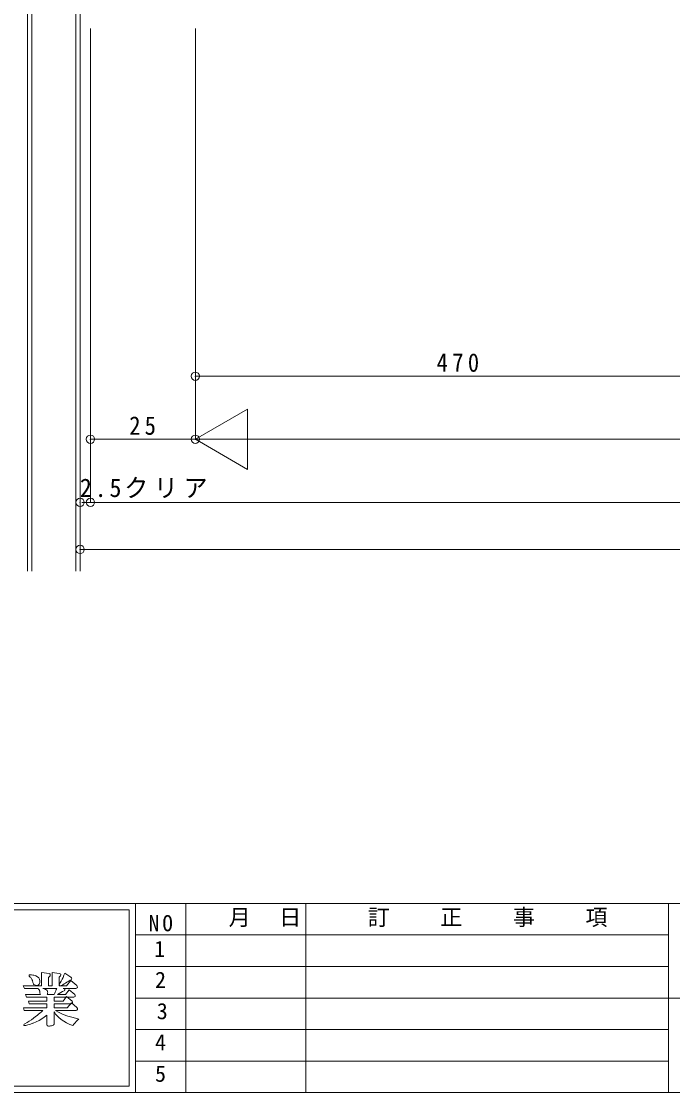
# Model space of a CAD drawing. Units: millimetres at full size, sheet at 1:20, with parts at other scales. Extents: x -16960 to 7878, y 6325 to 11789.
# Drawn here: x -7191 to -5640, y 6325 to 8875 of the extents above; entities that cross this region are included whole.
import ezdxf
from ezdxf.enums import TextEntityAlignment as Align

# ---------------------------------------------------------------- set-up
doc = ezdxf.new("R2010")
doc.units = ezdxf.units.MM
doc.header["$LTSCALE"] = 20
doc.header["$PDMODE"] = 32
doc.header["$PDSIZE"] = 20
for name, color, linetype, lineweight in [('2-1_20_図枠', 5, 'Continuous', 9), ('F-7', 7, 'Continuous', 15), ('F-E', 5, 'Continuous', 9)]:
    doc.layers.add(name, color=color, linetype=linetype, lineweight=lineweight)
doc.styles.add('ＭＳ ゴシック', font='')
doc.styles.get('ＭＳ ゴシック').set_extended_font_data('MS Gothic')

msp = doc.modelspace()

# ---------------------------------------------------------------- linework, layer by layer
at = {"layer": '2-1_20_図枠', "color": 3}
for p, q in [((-7050.95, 7730.08), (-7050.95, 8857.52)), ((-7026.34, 7730.08), (-7026.34, 8857.52)), ((-6776.34, 7880.08), (-6776.34, 8857.52)), ((-6776.34, 8030.08), (-5527.32, 8030.08)), ((-6776.34, 7880.08), (-6651.83, 7951.96)), ((-6651.83, 7808.19), (-6651.83, 7951.96)), ((-7026.34, 7880.08), (-6776.34, 7880.08)), ((-6776.34, 7880.08), (-2654.28, 7880.08)), ((-6776.34, 7880.08), (-6651.83, 7808.19)), ((-7046.34, 7730.08), (-7026.34, 7730.08)), ((-7026.34, 7730.08), (-2404.28, 7730.08))]:
    msp.add_line(p, q, dxfattribs=at)
at = {"layer": '2-1_20_図枠'}
for p in [(-6776.34, 8030.08), (-7026.34, 7880.08), (-6776.34, 7880.08), (-7050.95, 7730.08), (-7026.34, 7730.08)]:
    msp.add_point(p, dxfattribs=at)
at = {"layer": 'F-7'}
for p, q in [((-7175.95, 11139.92), (-7175.95, 7566.58)), ((-7165.95, 11139.92), (-7165.95, 7566.58)), ((-7060.95, 11139.92), (-7060.95, 7566.58)), ((-7050.95, 11139.92), (-7050.95, 7566.58))]:
    msp.add_line(p, q, dxfattribs=at)
at = {"layer": 'F-7', "color": 3, "lineweight": 9}
for p, q in [((-6776.34, 8030.08), (-6776.34, 8857.52)), ((-7050.95, 7617.95), (-2379.67, 7617.95))]:
    msp.add_line(p, q, dxfattribs=at)
at = {"layer": 'F-7', "color": 5}
for p in [(-6776.34, 8030.08), (-7050.95, 7617.95)]:
    msp.add_point(p, dxfattribs=at)
at = {"layer": 'F-E'}
for p, q in [((-8560.5, 6775.46), (-6919.28, 6775.46)), ((-8560.5, 6775.46), (-5649.5, 6775.46)), ((-6919.28, 6775.46), (-6919.28, 6325.46)), ((-6799.28, 6775.46), (-6799.28, 6325.46)), ((-6513.4, 6775.46), (-6513.4, 6325.46)), ((-5649.5, 6775.46), (-4336, 6775.46)), ((-5649.5, 6700.46), (-6919.28, 6700.46)), ((-5649.5, 6625.46), (-6919.28, 6625.46)), ((-5649.5, 6550.46), (-6919.28, 6550.46)), ((-4336, 6550.46), (-5649.5, 6550.46)), ((-5649.5, 6475.46), (-6919.28, 6475.46)), ((-5649.5, 6400.46), (-6919.28, 6400.46)), ((-6919.28, 6325.46), (-8560.5, 6325.46)), ((-720.5, 6325.46), (-8560.5, 6325.46))]:
    msp.add_line(p, q, dxfattribs=at)
at = {"layer": 'F-E', "color": 4, "lineweight": 5}
for p, q in [((-8545.5, 6760.46), (-6934.28, 6760.46)), ((-6934.28, 6760.46), (-6934.28, 6340.46)), ((-6934.28, 6340.46), (-8545.5, 6340.46))]:
    msp.add_line(p, q, dxfattribs=at)
at = {"layer": 'F-E'}
for points in [[(-5649.5, 6775.46), (-5649.5, 6550.46), (-5649.5, 6325.46)], [(-7178.85, 6552.3), (-7180.9, 6558.59), (-7144.8, 6558.59), (-7145.39, 6559.21), (-7145.9, 6560.34), (-7146.34, 6561.99), (-7146.69, 6564.15), (-7146.95, 6566.82), (-7147.26, 6567.77), (-7147.82, 6568.89), (-7148.64, 6570.18), (-7149.73, 6571.66), (-7151.07, 6573.31), (-7183.59, 6573.31), (-7186.28, 6579.6), (-7142.47, 6579.6), (-7142.47, 6611.54), (-7124.65, 6609.18), (-7122.92, 6608.18), (-7121.95, 6606.92), (-7121.74, 6605.39), (-7122.28, 6603.6), (-7123.59, 6601.54), (-7126.38, 6599.7), (-7126.38, 6579.6), (-7117.15, 6579.6), (-7117.15, 6611.54), (-7100.39, 6609.17), (-7098.3, 6608.19), (-7097.1, 6606.93), (-7096.79, 6605.41), (-7097.37, 6603.61), (-7098.85, 6601.53), (-7101.05, 6600.21), (-7101.05, 6579.6), (-7082.86, 6579.6), (-7072.5, 6592.15), (-7058.61, 6580.17), (-7057.46, 6578.23), (-7057.09, 6576.58)], [(-7057.09, 6576.58), (-7057.52, 6575.21), (-7058.74, 6574.12), (-7060.75, 6573.31), (-7091.36, 6573.31), (-7087.94, 6572.83), (-7087.18, 6571.87), (-7086.91, 6570.89), (-7087.13, 6569.9), (-7087.83, 6568.9), (-7089.02, 6567.87), (-7093.1, 6565.83), (-7104.29, 6558.59), (-7085.6, 6558.59), (-7076.88, 6570.06), (-7063.48, 6558.63), (-7062.49, 6556.91), (-7062.21, 6555.41), (-7062.64, 6554.15), (-7063.77, 6553.11), (-7065.62, 6552.3), (-7112.37, 6552.3), (-7112.37, 6542.97), (-7091.54, 6542.97), (-7083.39, 6553.9), (-7069.99, 6543.06), (-7068.98, 6541.32), (-7068.69, 6539.81), (-7069.11, 6538.53), (-7070.24, 6537.49), (-7072.09, 6536.68), (-7112.37, 6536.68), (-7112.37, 6527.34), (-7081.26, 6527.34), (-7071.41, 6539.36), (-7058.42, 6527.69), (-7057.13, 6525.84), (-7056.67, 6524.26), (-7057.03, 6522.93), (-7058.21, 6521.86)], [(-7130.25, 6509.62), (-7136.05, 6505.12), (-7142.15, 6501), (-7148.58, 6497.24), (-7155.31, 6493.85), (-7162.35, 6490.82), (-7163.64, 6490.39), (-7165.2, 6489.85), (-7167.03, 6489.2), (-7169.12, 6488.45), (-7171.49, 6487.6), (-7175.03, 6486.43), (-7177.96, 6485.57), (-7180.28, 6485.03), (-7181.99, 6484.8), (-7183.08, 6484.87), (-7184.26, 6485.41), (-7184.79, 6486.13), (-7184.68, 6487.04), (-7183.92, 6488.14), (-7182.53, 6489.43), (-7177.23, 6492.32), (-7172, 6495.43), (-7166.83, 6498.78), (-7161.72, 6502.36), (-7156.67, 6506.18), (-7153.34, 6508.86), (-7149.96, 6511.68), (-7146.51, 6514.66), (-7142.99, 6517.78), (-7139.42, 6521.05), (-7184.37, 6521.05), (-7185.74, 6527.34), (-7130.25, 6527.34), (-7130.25, 6536.68), (-7172.51, 6536.68), (-7173.9, 6542.97), (-7130.25, 6542.97), (-7130.25, 6552.3), (-7178.85, 6552.3)], [(-7058.21, 6521.86), (-7060.21, 6521.05), (-7109.14, 6521.05), (-7100.9, 6516.12), (-7091.23, 6511.59), (-7080.14, 6507.46), (-7067.61, 6503.73), (-7053.65, 6500.41), (-7056.93, 6497.68), (-7060, 6494.76), (-7062.86, 6491.65), (-7065.5, 6488.34), (-7067.93, 6484.84), (-7075.58, 6487.75), (-7082.84, 6491.17), (-7089.7, 6495.12), (-7096.16, 6499.59), (-7102.24, 6504.57), (-7104.76, 6507.01), (-7107.04, 6509.55), (-7109.06, 6512.17), (-7110.84, 6514.89), (-7112.37, 6517.7), (-7112.37, 6491.62), (-7112.48, 6489.89), (-7112.83, 6488.42), (-7113.41, 6487.2), (-7114.22, 6486.23), (-7115.26, 6485.53), (-7117.21, 6484.89), (-7119.27, 6484.39), (-7121.44, 6484.04), (-7123.74, 6483.83), (-7126.16, 6483.76), (-7127.63, 6483.92), (-7128.78, 6484.41), (-7129.6, 6485.23), (-7130.09, 6486.38), (-7130.25, 6487.85), (-7130.25, 6509.62)]]:
    msp.add_lwpolyline(points, dxfattribs=at)
for points in [[(-7170.71, 6600.96), (-7171.87, 6602.47), (-7172.37, 6603.73), (-7172.22, 6604.74), (-7171.41, 6605.49), (-7169.95, 6606), (-7166.6, 6605.69), (-7163.52, 6605.25), (-7160.71, 6604.66), (-7158.18, 6603.93), (-7155.92, 6603.06), (-7152.12, 6600.82), (-7149.26, 6598.17), (-7147.35, 6595.1), (-7146.38, 6591.61), (-7146.35, 6587.72), (-7148.36, 6583.73), (-7150.84, 6581.23), (-7153.79, 6580.23), (-7157.19, 6580.72), (-7161.06, 6582.7), (-7161.61, 6583.39), (-7162.14, 6584.34), (-7162.66, 6585.56), (-7163.15, 6587.05), (-7163.63, 6588.8), (-7164.04, 6590.51), (-7164.44, 6591.98), (-7164.84, 6593.2), (-7165.24, 6594.17), (-7165.65, 6594.89), (-7166.5, 6596.43), (-7167.43, 6597.8), (-7168.44, 6599.02), (-7169.54, 6600.07)], [(-7076.97, 6591.67), (-7079.6, 6589.76), (-7082.38, 6587.87), (-7085.31, 6585.98), (-7088.4, 6584.1), (-7091.65, 6582.23), (-7095.72, 6580.43), (-7098.6, 6579.69), (-7100.28, 6580.01), (-7100.77, 6581.38), (-7100.07, 6583.81), (-7099.82, 6584.46), (-7099.53, 6585.07), (-7099.19, 6585.64), (-7098.81, 6586.16), (-7098.37, 6586.63), (-7096.05, 6590.63), (-7093.76, 6594.95), (-7091.49, 6599.61), (-7089.25, 6604.6), (-7087.03, 6609.92), (-7072.8, 6599.72), (-7071.39, 6598.33), (-7070.84, 6596.94), (-7071.15, 6595.54), (-7072.33, 6594.13), (-7074.36, 6592.72)], [(-7139.31, 6573.31), (-7135.99, 6572.29), (-7133.27, 6571.12), (-7131.14, 6569.81), (-7129.6, 6568.36), (-7128.65, 6566.77), (-7128.13, 6565.08), (-7127.97, 6563.42), (-7128.16, 6561.79), (-7128.71, 6560.18), (-7129.6, 6558.59), (-7112.72, 6558.59), (-7111.35, 6561.68), (-7110.05, 6564.7), (-7108.81, 6567.65), (-7107.65, 6570.52), (-7106.55, 6573.31)]]:
    msp.add_lwpolyline(points, close=True, dxfattribs=at)

# ---------------------------------------------------------------- texts
at = {"layer": '2-1_20_図枠', "color": 7, "char_height": 43.99, "attachment_point": 7, "style": 'ＭＳ ゴシック'}
for s, insert in [('\\T1.38;\\W0.9;470', (-6201.83, 8040.08)), ('\\T1.36;\\W0.9;25', (-6933.84, 7890.08)), ('\\T1.24;\\W0.95;2.5クリア', (-7051.34, 7740.08))]:
    msp.add_mtext(s, dxfattribs=dict(at, insert=insert))
at = {"layer": 'F-E', "color": 7, "style": 'ＭＳ ゴシック'}
for s, p in [('月', (-6696.9, 6712.02)), ('日', (-6576.58, 6712.02)), ('訂', (-6365.92, 6712.02)), ('正', (-6193.14, 6712.02)), ('事', (-6020.36, 6712.02)), ('項', (-5847.58, 6712.02)), ('1', (-6874.64, 6636.7)), ('2', (-6872.43, 6563.04)), ('3', (-6868.3, 6488.56)), ('4', (-6872.43, 6414.07)), ('5', (-6872.43, 6339.58))]:
    msp.add_text(s, height=38.49, dxfattribs=at).set_placement(p, align=Align.BOTTOM_LEFT)
at = {"layer": 'F-E', "color": 7, "insert": (-6887.41, 6708.68), "char_height": 38.49, "attachment_point": 7, "style": 'ＭＳ ゴシック'}
msp.add_mtext('\\T1.31;\\W0.95;NO', dxfattribs=at)

doc.saveas('drawing.dxf')
